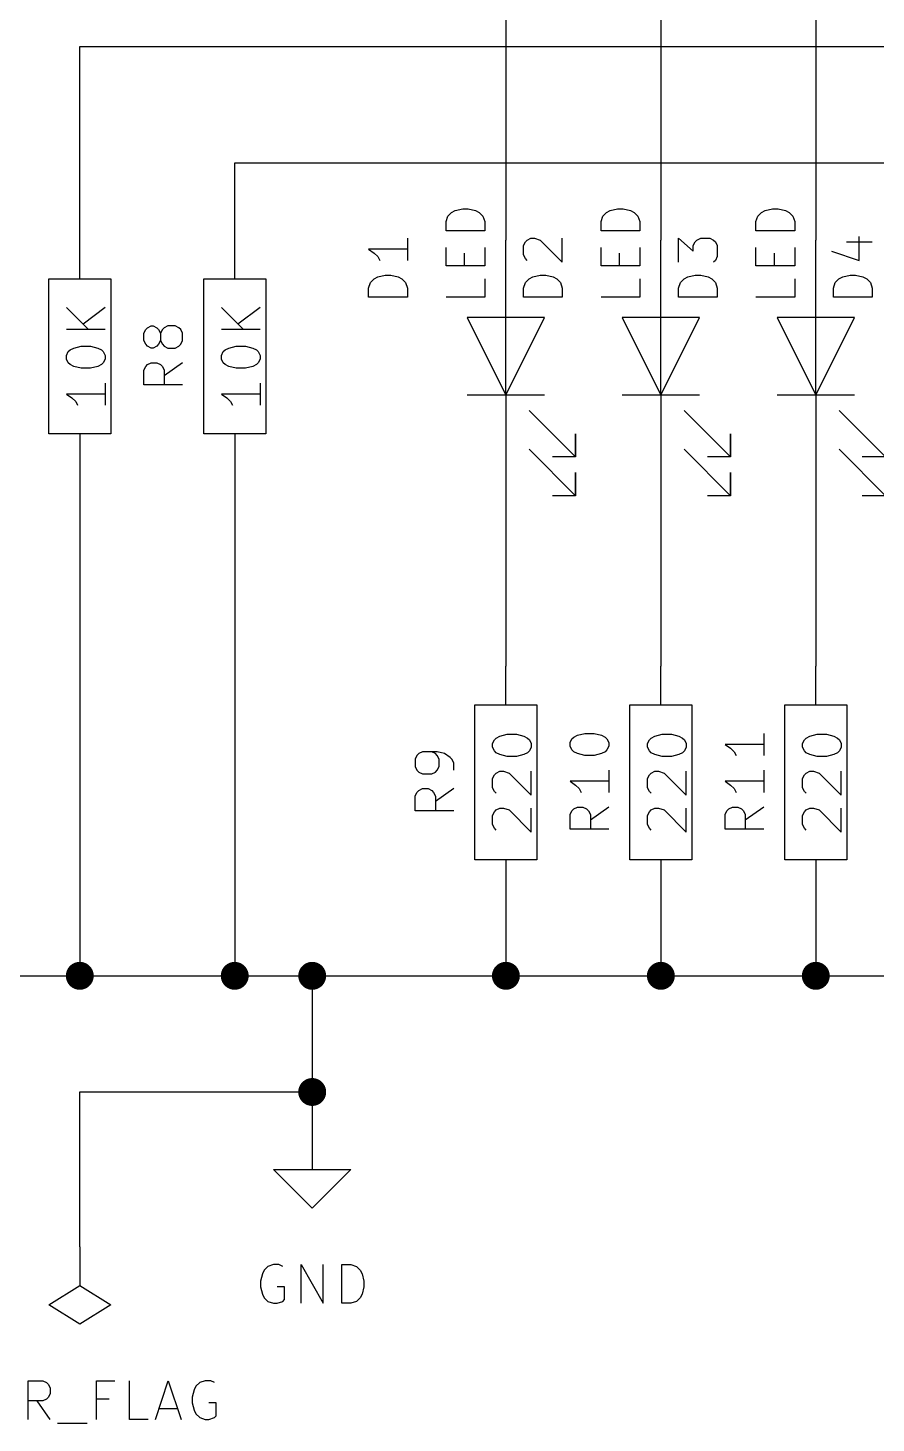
# Model space of a CAD drawing. Extents: x 0.4 to 11.3, y -16.1 to -0.4.
# Drawn here: x 3.933 to 5.028, y -12.428 to -10.626 of the extents above; entities that cross this region are included whole.
import ezdxf

# ---------------------------------------------------------------- set-up
doc = ezdxf.new("R2010")
doc.units = 0
doc.header["$MEASUREMENT"] = 0
for name, color, linetype in [('CYAN2', 4, 'CONTINUOUS'), ('GREEN3', 91, 'CONTINUOUS'), ('RED2', 1, 'CONTINUOUS')]:
    doc.layers.add(name, color=color, linetype=linetype)

msp = doc.modelspace()

# ---------------------------------------------------------------- linework, layer by layer
at = {"layer": 'CYAN2', "linetype": 'CONTINUOUS'}
for p, q in [((4.4799, -10.8642), (4.4847, -10.8618)), ((4.4799, -10.8642), (4.4847, -10.8618)), ((4.4847, -10.8618), (4.4942, -10.8594)), ((4.4847, -10.8618), (4.4942, -10.8594)), ((4.4942, -10.8594), (4.5014, -10.8594)), ((4.4942, -10.8594), (4.5014, -10.8594)), ((4.5014, -10.8594), (4.5109, -10.8618)), ((4.5014, -10.8594), (4.5109, -10.8618)), ((4.5109, -10.8618), (4.5157, -10.8642)), ((4.5109, -10.8618), (4.5157, -10.8642)), ((4.6799, -10.8642), (4.6847, -10.8618)), ((4.6799, -10.8642), (4.6847, -10.8618)), ((4.6847, -10.8618), (4.6942, -10.8594)), ((4.6847, -10.8618), (4.6942, -10.8594)), ((4.6942, -10.8594), (4.7014, -10.8594)), ((4.6942, -10.8594), (4.7014, -10.8594)), ((4.7014, -10.8594), (4.7109, -10.8618)), ((4.7014, -10.8594), (4.7109, -10.8618)), ((4.7109, -10.8618), (4.7157, -10.8642)), ((4.7109, -10.8618), (4.7157, -10.8642)), ((4.8799, -10.8642), (4.8847, -10.8618)), ((4.8799, -10.8642), (4.8847, -10.8618)), ((4.8847, -10.8618), (4.8942, -10.8594)), ((4.8847, -10.8618), (4.8942, -10.8594)), ((4.8942, -10.8594), (4.9014, -10.8594)), ((4.8942, -10.8594), (4.9014, -10.8594)), ((4.9014, -10.8594), (4.9109, -10.8618)), ((4.9014, -10.8594), (4.9109, -10.8618)), ((4.9109, -10.8618), (4.9157, -10.8642)), ((4.9109, -10.8618), (4.9157, -10.8642)), ((4.4728, -10.8761), (4.4752, -10.869)), ((4.4728, -10.8761), (4.4752, -10.869)), ((4.4728, -10.888), (4.4728, -10.8761)), ((4.4728, -10.888), (4.4728, -10.8761)), ((4.4752, -10.869), (4.4799, -10.8642)), ((4.4752, -10.869), (4.4799, -10.8642)), ((4.5157, -10.8642), (4.5204, -10.869)), ((4.5157, -10.8642), (4.5204, -10.869)), ((4.5204, -10.869), (4.5228, -10.8761)), ((4.5204, -10.869), (4.5228, -10.8761)), ((4.5228, -10.8761), (4.5228, -10.888)), ((4.5228, -10.8761), (4.5228, -10.888)), ((4.6728, -10.8761), (4.6752, -10.869)), ((4.6728, -10.8761), (4.6752, -10.869)), ((4.6728, -10.888), (4.6728, -10.8761)), ((4.6728, -10.888), (4.6728, -10.8761)), ((4.6752, -10.869), (4.6799, -10.8642)), ((4.6752, -10.869), (4.6799, -10.8642)), ((4.7157, -10.8642), (4.7204, -10.869)), ((4.7157, -10.8642), (4.7204, -10.869)), ((4.7204, -10.869), (4.7228, -10.8761)), ((4.7204, -10.869), (4.7228, -10.8761)), ((4.7228, -10.8761), (4.7228, -10.888)), ((4.7228, -10.8761), (4.7228, -10.888)), ((4.8728, -10.8761), (4.8752, -10.869)), ((4.8728, -10.8761), (4.8752, -10.869)), ((4.8728, -10.888), (4.8728, -10.8761)), ((4.8728, -10.888), (4.8728, -10.8761)), ((4.8752, -10.869), (4.8799, -10.8642)), ((4.8752, -10.869), (4.8799, -10.8642)), ((4.9157, -10.8642), (4.9204, -10.869)), ((4.9157, -10.8642), (4.9204, -10.869)), ((4.9204, -10.869), (4.9228, -10.8761)), ((4.9204, -10.869), (4.9228, -10.8761)), ((4.9228, -10.8761), (4.9228, -10.888)), ((4.9228, -10.8761), (4.9228, -10.888)), ((4.4228, -10.8975), (4.4228, -10.9261)), ((4.4228, -10.8975), (4.4228, -10.9261)), ((4.5228, -10.888), (4.4728, -10.888)), ((4.5228, -10.888), (4.4728, -10.888)), ((4.5776, -10.8999), (4.5823, -10.8975)), ((4.5776, -10.8999), (4.5823, -10.8975)), ((4.5823, -10.8975), (4.5871, -10.8975)), ((4.5823, -10.8975), (4.5871, -10.8975)), ((4.5871, -10.8975), (4.5942, -10.8999)), ((4.5871, -10.8975), (4.5942, -10.8999)), ((4.6228, -10.9285), (4.6228, -10.8975)), ((4.6228, -10.9285), (4.6228, -10.8975)), ((4.7228, -10.888), (4.6728, -10.888)), ((4.7228, -10.888), (4.6728, -10.888)), ((4.7728, -10.9285), (4.7728, -10.8975)), ((4.7728, -10.8975), (4.7919, -10.9142)), ((4.7728, -10.9285), (4.7728, -10.8975)), ((4.7728, -10.8975), (4.7919, -10.9142)), ((4.7966, -10.8999), (4.8014, -10.8975)), ((4.7966, -10.8999), (4.8014, -10.8975)), ((4.8014, -10.8975), (4.8133, -10.8975)), ((4.8014, -10.8975), (4.8133, -10.8975)), ((4.8133, -10.8975), (4.818, -10.8999)), ((4.8133, -10.8975), (4.818, -10.8999)), ((4.9228, -10.888), (4.8728, -10.888)), ((4.9228, -10.888), (4.8728, -10.888)), ((5.0061, -10.9261), (5.0061, -10.8951)), ((5.0061, -10.9261), (5.0061, -10.8951)), ((4.4228, -10.9118), (4.3728, -10.9118)), ((4.3728, -10.9118), (4.3799, -10.9166)), ((4.4228, -10.9118), (4.3728, -10.9118)), ((4.3728, -10.9118), (4.3799, -10.9166)), ((4.3799, -10.9166), (4.3847, -10.9213)), ((4.3799, -10.9166), (4.3847, -10.9213)), ((4.4728, -10.9332), (4.4728, -10.9094)), ((4.4728, -10.9332), (4.4728, -10.9094)), ((4.4966, -10.9332), (4.4966, -10.9166)), ((4.4966, -10.9332), (4.4966, -10.9166)), ((4.5228, -10.9094), (4.5228, -10.9332)), ((4.5228, -10.9094), (4.5228, -10.9332)), ((4.5728, -10.907), (4.5752, -10.9023)), ((4.5728, -10.907), (4.5752, -10.9023)), ((4.5728, -10.9189), (4.5728, -10.907)), ((4.5728, -10.9189), (4.5728, -10.907)), ((4.5752, -10.9023), (4.5776, -10.8999)), ((4.5752, -10.9023), (4.5776, -10.8999)), ((4.5942, -10.8999), (4.6228, -10.9285)), ((4.5942, -10.8999), (4.6228, -10.9285)), ((4.6728, -10.9332), (4.6728, -10.9094)), ((4.6728, -10.9332), (4.6728, -10.9094)), ((4.6966, -10.9332), (4.6966, -10.9166)), ((4.6966, -10.9332), (4.6966, -10.9166)), ((4.7228, -10.9094), (4.7228, -10.9332)), ((4.7228, -10.9094), (4.7228, -10.9332)), ((4.7919, -10.907), (4.7942, -10.9023)), ((4.7919, -10.907), (4.7942, -10.9023)), ((4.7919, -10.9142), (4.7919, -10.907)), ((4.7919, -10.9142), (4.7919, -10.907)), ((4.7942, -10.9023), (4.7966, -10.8999)), ((4.7942, -10.9023), (4.7966, -10.8999)), ((4.818, -10.8999), (4.8204, -10.9023)), ((4.818, -10.8999), (4.8204, -10.9023)), ((4.8204, -10.9023), (4.8228, -10.907)), ((4.8204, -10.9023), (4.8228, -10.907)), ((4.8228, -10.907), (4.8228, -10.9213)), ((4.8228, -10.907), (4.8228, -10.9213)), ((4.8728, -10.9332), (4.8728, -10.9094)), ((4.8728, -10.9332), (4.8728, -10.9094)), ((4.8966, -10.9332), (4.8966, -10.9166)), ((4.8966, -10.9332), (4.8966, -10.9166)), ((4.9228, -10.9094), (4.9228, -10.9332)), ((4.9228, -10.9094), (4.9228, -10.9332)), ((4.9704, -10.9142), (5.0061, -10.9261)), ((4.9704, -10.9142), (5.0061, -10.9261)), ((4.9895, -10.9023), (5.0228, -10.9023)), ((4.9895, -10.9023), (5.0228, -10.9023)), ((4.3847, -10.9213), (4.3871, -10.9261)), ((4.3847, -10.9213), (4.3871, -10.9261)), ((4.5228, -10.9332), (4.4728, -10.9332)), ((4.5228, -10.9332), (4.4728, -10.9332)), ((4.5752, -10.9237), (4.5728, -10.9189)), ((4.5752, -10.9237), (4.5728, -10.9189)), ((4.5776, -10.9261), (4.5752, -10.9237)), ((4.5776, -10.9261), (4.5752, -10.9237)), ((4.7228, -10.9332), (4.6728, -10.9332)), ((4.7228, -10.9332), (4.6728, -10.9332)), ((4.8204, -10.9261), (4.818, -10.9285)), ((4.8204, -10.9261), (4.818, -10.9285)), ((4.8228, -10.9213), (4.8204, -10.9261)), ((4.8228, -10.9213), (4.8204, -10.9261)), ((4.9228, -10.9332), (4.8728, -10.9332)), ((4.9228, -10.9332), (4.8728, -10.9332)), ((4.3752, -10.9547), (4.3799, -10.9499)), ((4.3752, -10.9547), (4.3799, -10.9499)), ((4.3799, -10.9499), (4.3847, -10.9475)), ((4.3799, -10.9499), (4.3847, -10.9475)), ((4.3847, -10.9475), (4.3942, -10.9451)), ((4.3847, -10.9475), (4.3942, -10.9451)), ((4.3942, -10.9451), (4.4014, -10.9451)), ((4.3942, -10.9451), (4.4014, -10.9451)), ((4.4014, -10.9451), (4.4109, -10.9475)), ((4.4014, -10.9451), (4.4109, -10.9475)), ((4.4109, -10.9475), (4.4157, -10.9499)), ((4.4109, -10.9475), (4.4157, -10.9499)), ((4.4157, -10.9499), (4.4204, -10.9547)), ((4.4157, -10.9499), (4.4204, -10.9547)), ((4.5228, -10.9499), (4.5228, -10.9737)), ((4.5228, -10.9499), (4.5228, -10.9737)), ((4.5752, -10.9547), (4.5799, -10.9499)), ((4.5752, -10.9547), (4.5799, -10.9499)), ((4.5799, -10.9499), (4.5847, -10.9475)), ((4.5799, -10.9499), (4.5847, -10.9475)), ((4.5847, -10.9475), (4.5942, -10.9451)), ((4.5847, -10.9475), (4.5942, -10.9451)), ((4.5942, -10.9451), (4.6014, -10.9451)), ((4.5942, -10.9451), (4.6014, -10.9451)), ((4.6014, -10.9451), (4.6109, -10.9475)), ((4.6014, -10.9451), (4.6109, -10.9475)), ((4.6109, -10.9475), (4.6157, -10.9499)), ((4.6109, -10.9475), (4.6157, -10.9499)), ((4.6157, -10.9499), (4.6204, -10.9547)), ((4.6157, -10.9499), (4.6204, -10.9547)), ((4.7228, -10.9499), (4.7228, -10.9737)), ((4.7228, -10.9499), (4.7228, -10.9737)), ((4.7752, -10.9547), (4.7799, -10.9499)), ((4.7752, -10.9547), (4.7799, -10.9499)), ((4.7799, -10.9499), (4.7847, -10.9475)), ((4.7799, -10.9499), (4.7847, -10.9475)), ((4.7847, -10.9475), (4.7942, -10.9451)), ((4.7847, -10.9475), (4.7942, -10.9451)), ((4.7942, -10.9451), (4.8014, -10.9451)), ((4.7942, -10.9451), (4.8014, -10.9451)), ((4.8014, -10.9451), (4.8109, -10.9475)), ((4.8014, -10.9451), (4.8109, -10.9475)), ((4.8109, -10.9475), (4.8157, -10.9499)), ((4.8109, -10.9475), (4.8157, -10.9499)), ((4.8157, -10.9499), (4.8204, -10.9547)), ((4.8157, -10.9499), (4.8204, -10.9547)), ((4.9228, -10.9499), (4.9228, -10.9737)), ((4.9228, -10.9499), (4.9228, -10.9737)), ((4.9752, -10.9547), (4.9799, -10.9499)), ((4.9752, -10.9547), (4.9799, -10.9499)), ((4.9799, -10.9499), (4.9847, -10.9475)), ((4.9799, -10.9499), (4.9847, -10.9475)), ((4.9847, -10.9475), (4.9942, -10.9451)), ((4.9847, -10.9475), (4.9942, -10.9451)), ((4.9942, -10.9451), (5.0014, -10.9451)), ((4.9942, -10.9451), (5.0014, -10.9451)), ((5.0014, -10.9451), (5.0109, -10.9475)), ((5.0014, -10.9451), (5.0109, -10.9475)), ((5.0109, -10.9475), (5.0157, -10.9499)), ((5.0109, -10.9475), (5.0157, -10.9499)), ((5.0157, -10.9499), (5.0204, -10.9547)), ((5.0157, -10.9499), (5.0204, -10.9547)), ((4.3728, -10.9618), (4.3752, -10.9547)), ((4.3728, -10.9618), (4.3752, -10.9547)), ((4.3728, -10.9737), (4.3728, -10.9618)), ((4.3728, -10.9737), (4.3728, -10.9618)), ((4.4204, -10.9547), (4.4228, -10.9618)), ((4.4204, -10.9547), (4.4228, -10.9618)), ((4.4228, -10.9618), (4.4228, -10.9737)), ((4.4228, -10.9618), (4.4228, -10.9737)), ((4.5728, -10.9618), (4.5752, -10.9547)), ((4.5728, -10.9618), (4.5752, -10.9547)), ((4.5728, -10.9737), (4.5728, -10.9618)), ((4.5728, -10.9737), (4.5728, -10.9618)), ((4.6204, -10.9547), (4.6228, -10.9618)), ((4.6204, -10.9547), (4.6228, -10.9618)), ((4.6228, -10.9618), (4.6228, -10.9737)), ((4.6228, -10.9618), (4.6228, -10.9737)), ((4.7728, -10.9618), (4.7752, -10.9547)), ((4.7728, -10.9618), (4.7752, -10.9547)), ((4.7728, -10.9737), (4.7728, -10.9618)), ((4.7728, -10.9737), (4.7728, -10.9618)), ((4.8204, -10.9547), (4.8228, -10.9618)), ((4.8204, -10.9547), (4.8228, -10.9618)), ((4.8228, -10.9618), (4.8228, -10.9737)), ((4.8228, -10.9618), (4.8228, -10.9737)), ((4.9728, -10.9618), (4.9752, -10.9547)), ((4.9728, -10.9618), (4.9752, -10.9547)), ((4.9728, -10.9737), (4.9728, -10.9618)), ((4.9728, -10.9737), (4.9728, -10.9618)), ((5.0204, -10.9547), (5.0228, -10.9618)), ((5.0204, -10.9547), (5.0228, -10.9618)), ((5.0228, -10.9618), (5.0228, -10.9737)), ((5.0228, -10.9618), (5.0228, -10.9737)), ((3.9828, -10.9869), (4.0114, -11.0155)), ((4.0328, -10.9869), (4.0042, -11.0083)), ((4.1828, -10.9869), (4.2114, -11.0155)), ((4.2328, -10.9869), (4.2042, -11.0083)), ((4.4228, -10.9737), (4.3728, -10.9737)), ((4.4228, -10.9737), (4.3728, -10.9737)), ((4.5228, -10.9737), (4.4728, -10.9737)), ((4.5228, -10.9737), (4.4728, -10.9737)), ((4.6228, -10.9737), (4.5728, -10.9737)), ((4.6228, -10.9737), (4.5728, -10.9737)), ((4.7228, -10.9737), (4.6728, -10.9737)), ((4.7228, -10.9737), (4.6728, -10.9737)), ((4.8228, -10.9737), (4.7728, -10.9737)), ((4.8228, -10.9737), (4.7728, -10.9737)), ((4.9228, -10.9737), (4.8728, -10.9737)), ((4.9228, -10.9737), (4.8728, -10.9737)), ((5.0228, -10.9737), (4.9728, -10.9737)), ((5.0228, -10.9737), (4.9728, -10.9737)), ((4.0328, -11.0155), (3.9828, -11.0155)), ((4.0828, -11.0202), (4.0852, -11.0155)), ((4.0828, -11.0298), (4.0828, -11.0202)), ((4.0852, -11.0155), (4.0876, -11.0131)), ((4.0876, -11.0131), (4.0923, -11.0107)), ((4.0923, -11.0107), (4.0947, -11.0107)), ((4.0947, -11.0107), (4.0995, -11.0131)), ((4.0995, -11.0131), (4.1018, -11.0155)), ((4.1018, -11.0155), (4.1042, -11.0202)), ((4.1066, -11.0155), (4.1042, -11.0202)), ((4.1042, -11.0202), (4.1042, -11.0298)), ((4.109, -11.0131), (4.1066, -11.0155)), ((4.1138, -11.0107), (4.109, -11.0131)), ((4.1233, -11.0107), (4.1138, -11.0107)), ((4.128, -11.0131), (4.1233, -11.0107)), ((4.1304, -11.0155), (4.128, -11.0131)), ((4.1328, -11.0202), (4.1304, -11.0155)), ((4.1328, -11.0298), (4.1328, -11.0202)), ((4.2328, -11.0155), (4.1828, -11.0155)), ((3.9852, -11.044), (3.9876, -11.0417)), ((3.9876, -11.0417), (3.9923, -11.0393)), ((3.9923, -11.0393), (4.0018, -11.0369)), ((4.0018, -11.0369), (4.0138, -11.0369)), ((4.0138, -11.0369), (4.0233, -11.0393)), ((4.0233, -11.0393), (4.028, -11.0417)), ((4.028, -11.0417), (4.0304, -11.044)), ((4.0852, -11.0345), (4.0828, -11.0298)), ((4.0876, -11.0369), (4.0852, -11.0345)), ((4.0923, -11.0393), (4.0876, -11.0369)), ((4.0947, -11.0393), (4.0923, -11.0393)), ((4.0995, -11.0369), (4.0947, -11.0393)), ((4.1018, -11.0345), (4.0995, -11.0369)), ((4.1042, -11.0298), (4.1018, -11.0345)), ((4.1042, -11.0298), (4.1066, -11.0345)), ((4.1066, -11.0345), (4.109, -11.0369)), ((4.109, -11.0369), (4.1138, -11.0393)), ((4.1138, -11.0393), (4.1233, -11.0393)), ((4.1233, -11.0393), (4.128, -11.0369)), ((4.128, -11.0369), (4.1304, -11.0345)), ((4.1304, -11.0345), (4.1328, -11.0298)), ((4.1852, -11.044), (4.1876, -11.0417)), ((4.1876, -11.0417), (4.1923, -11.0393)), ((4.1923, -11.0393), (4.2018, -11.0369)), ((4.2018, -11.0369), (4.2138, -11.0369)), ((4.2138, -11.0369), (4.2233, -11.0393)), ((4.2233, -11.0393), (4.228, -11.0417)), ((4.228, -11.0417), (4.2304, -11.044)), ((3.9828, -11.0488), (3.9852, -11.044)), ((3.9828, -11.0536), (3.9828, -11.0488)), ((3.9852, -11.0583), (3.9828, -11.0536)), ((3.9876, -11.0607), (3.9852, -11.0583)), ((3.9923, -11.0631), (3.9876, -11.0607)), ((4.028, -11.0607), (4.0233, -11.0631)), ((4.0304, -11.0583), (4.028, -11.0607)), ((4.0304, -11.044), (4.0328, -11.0488)), ((4.0328, -11.0536), (4.0304, -11.0583)), ((4.0328, -11.0488), (4.0328, -11.0536)), ((4.0852, -11.0631), (4.0876, -11.0607)), ((4.0876, -11.0607), (4.0923, -11.0583)), ((4.0923, -11.0583), (4.0995, -11.0583)), ((4.0995, -11.0583), (4.1042, -11.0607)), ((4.1042, -11.0607), (4.1066, -11.0631)), ((4.1328, -11.0583), (4.109, -11.075)), ((4.1828, -11.0488), (4.1852, -11.044)), ((4.1828, -11.0536), (4.1828, -11.0488)), ((4.1852, -11.0583), (4.1828, -11.0536)), ((4.1876, -11.0607), (4.1852, -11.0583)), ((4.1923, -11.0631), (4.1876, -11.0607)), ((4.228, -11.0607), (4.2233, -11.0631)), ((4.2304, -11.0583), (4.228, -11.0607)), ((4.2304, -11.044), (4.2328, -11.0488)), ((4.2328, -11.0536), (4.2304, -11.0583)), ((4.2328, -11.0488), (4.2328, -11.0536)), ((4.0018, -11.0655), (3.9923, -11.0631)), ((4.0138, -11.0655), (4.0018, -11.0655)), ((4.0233, -11.0631), (4.0138, -11.0655)), ((4.0828, -11.0679), (4.0852, -11.0631)), ((4.0828, -11.0869), (4.0828, -11.0679)), ((4.1066, -11.0631), (4.109, -11.0679)), ((4.109, -11.0679), (4.109, -11.0869)), ((4.2018, -11.0655), (4.1923, -11.0631)), ((4.2138, -11.0655), (4.2018, -11.0655)), ((4.2233, -11.0631), (4.2138, -11.0655)), ((4.0328, -11.0845), (4.0328, -11.1131)), ((4.1328, -11.0869), (4.0828, -11.0869)), ((4.2328, -11.0845), (4.2328, -11.1131)), ((4.0328, -11.0988), (3.9828, -11.0988)), ((3.9828, -11.0988), (3.9899, -11.1036)), ((3.9899, -11.1036), (3.9947, -11.1083)), ((3.9947, -11.1083), (3.9971, -11.1131)), ((4.2328, -11.0988), (4.1828, -11.0988)), ((4.1828, -11.0988), (4.1899, -11.1036)), ((4.1899, -11.1036), (4.1947, -11.1083)), ((4.1947, -11.1083), (4.1971, -11.1131)), ((4.5328, -11.55), (4.5352, -11.5452)), ((4.5352, -11.5452), (4.5376, -11.5429)), ((4.5376, -11.5429), (4.5423, -11.5405)), ((4.5423, -11.5405), (4.5518, -11.5381)), ((4.5518, -11.5381), (4.5638, -11.5381)), ((4.5638, -11.5381), (4.5733, -11.5405)), ((4.5733, -11.5405), (4.578, -11.5429)), ((4.578, -11.5429), (4.5804, -11.5452)), ((4.5804, -11.5452), (4.5828, -11.55)), ((4.6328, -11.5488), (4.6352, -11.544)), ((4.6352, -11.544), (4.6376, -11.5417)), ((4.6376, -11.5417), (4.6423, -11.5393)), ((4.6423, -11.5393), (4.6518, -11.5369)), ((4.6518, -11.5369), (4.6638, -11.5369)), ((4.6638, -11.5369), (4.6733, -11.5393)), ((4.6733, -11.5393), (4.678, -11.5417)), ((4.678, -11.5417), (4.6804, -11.544)), ((4.6804, -11.544), (4.6828, -11.5488)), ((4.7328, -11.55), (4.7352, -11.5452)), ((4.7352, -11.5452), (4.7376, -11.5429)), ((4.7376, -11.5429), (4.7423, -11.5405)), ((4.7423, -11.5405), (4.7518, -11.5381)), ((4.7518, -11.5381), (4.7638, -11.5381)), ((4.7638, -11.5381), (4.7733, -11.5405)), ((4.7733, -11.5405), (4.778, -11.5429)), ((4.778, -11.5429), (4.7804, -11.5452)), ((4.7804, -11.5452), (4.7828, -11.55)), ((4.8828, -11.5369), (4.8828, -11.5655)), ((4.9328, -11.55), (4.9352, -11.5452)), ((4.9352, -11.5452), (4.9376, -11.5429)), ((4.9376, -11.5429), (4.9423, -11.5405)), ((4.9423, -11.5405), (4.9518, -11.5381)), ((4.9518, -11.5381), (4.9638, -11.5381)), ((4.9638, -11.5381), (4.9733, -11.5405)), ((4.9733, -11.5405), (4.978, -11.5429)), ((4.978, -11.5429), (4.9804, -11.5452)), ((4.9804, -11.5452), (4.9828, -11.55)), ((4.4352, -11.5655), (4.4328, -11.5702)), ((4.4376, -11.5631), (4.4352, -11.5655)), ((4.4423, -11.5607), (4.4376, -11.5631)), ((4.4614, -11.5607), (4.4423, -11.5607)), ((4.459, -11.5631), (4.4542, -11.5607)), ((4.4614, -11.5655), (4.459, -11.5631)), ((4.4709, -11.5631), (4.4614, -11.5607)), ((4.4638, -11.5702), (4.4614, -11.5655)), ((4.478, -11.5679), (4.4709, -11.5631)), ((4.5328, -11.5548), (4.5328, -11.55)), ((4.5352, -11.5595), (4.5328, -11.5548)), ((4.5376, -11.5619), (4.5352, -11.5595)), ((4.5423, -11.5643), (4.5376, -11.5619)), ((4.5518, -11.5667), (4.5423, -11.5643)), ((4.5733, -11.5643), (4.5638, -11.5667)), ((4.578, -11.5619), (4.5733, -11.5643)), ((4.5804, -11.5595), (4.578, -11.5619)), ((4.5828, -11.5548), (4.5804, -11.5595)), ((4.5828, -11.55), (4.5828, -11.5548)), ((4.6328, -11.5536), (4.6328, -11.5488)), ((4.6352, -11.5583), (4.6328, -11.5536)), ((4.6376, -11.5607), (4.6352, -11.5583)), ((4.6423, -11.5631), (4.6376, -11.5607)), ((4.6518, -11.5655), (4.6423, -11.5631)), ((4.6638, -11.5655), (4.6518, -11.5655)), ((4.6733, -11.5631), (4.6638, -11.5655)), ((4.678, -11.5607), (4.6733, -11.5631)), ((4.6804, -11.5583), (4.678, -11.5607)), ((4.6828, -11.5536), (4.6804, -11.5583)), ((4.6828, -11.5488), (4.6828, -11.5536)), ((4.7328, -11.5548), (4.7328, -11.55)), ((4.7352, -11.5595), (4.7328, -11.5548)), ((4.7376, -11.5619), (4.7352, -11.5595)), ((4.7423, -11.5643), (4.7376, -11.5619)), ((4.7518, -11.5667), (4.7423, -11.5643)), ((4.7733, -11.5643), (4.7638, -11.5667)), ((4.778, -11.5619), (4.7733, -11.5643)), ((4.7804, -11.5595), (4.778, -11.5619)), ((4.7828, -11.5548), (4.7804, -11.5595)), ((4.7828, -11.55), (4.7828, -11.5548)), ((4.8828, -11.5512), (4.8328, -11.5512)), ((4.8328, -11.5512), (4.8399, -11.5559)), ((4.8399, -11.5559), (4.8447, -11.5607)), ((4.8447, -11.5607), (4.8471, -11.5655)), ((4.9328, -11.5548), (4.9328, -11.55)), ((4.9352, -11.5595), (4.9328, -11.5548)), ((4.9376, -11.5619), (4.9352, -11.5595)), ((4.9423, -11.5643), (4.9376, -11.5619)), ((4.9518, -11.5667), (4.9423, -11.5643)), ((4.9733, -11.5643), (4.9638, -11.5667)), ((4.978, -11.5619), (4.9733, -11.5643)), ((4.9804, -11.5595), (4.978, -11.5619)), ((4.9828, -11.5548), (4.9804, -11.5595)), ((4.9828, -11.55), (4.9828, -11.5548)), ((4.4328, -11.5702), (4.4328, -11.5798)), ((4.4328, -11.5798), (4.4352, -11.5845)), ((4.4614, -11.5845), (4.4638, -11.5798)), ((4.4638, -11.5798), (4.4638, -11.5702)), ((4.4804, -11.5702), (4.478, -11.5679)), ((4.4828, -11.575), (4.4804, -11.5702)), ((4.4828, -11.5845), (4.4828, -11.575)), ((4.5638, -11.5667), (4.5518, -11.5667)), ((4.7638, -11.5667), (4.7518, -11.5667)), ((4.9638, -11.5667), (4.9518, -11.5667)), ((4.4352, -11.5845), (4.4376, -11.5869)), ((4.4376, -11.5869), (4.4423, -11.5893)), ((4.4423, -11.5893), (4.4542, -11.5893)), ((4.4542, -11.5893), (4.459, -11.5869)), ((4.459, -11.5869), (4.4614, -11.5845)), ((4.5328, -11.5952), (4.5352, -11.5905)), ((4.5328, -11.6071), (4.5328, -11.5952)), ((4.5352, -11.5905), (4.5376, -11.5881)), ((4.5376, -11.5881), (4.5423, -11.5857)), ((4.5423, -11.5857), (4.5471, -11.5857)), ((4.5471, -11.5857), (4.5542, -11.5881)), ((4.5542, -11.5881), (4.5828, -11.6167)), ((4.5828, -11.6167), (4.5828, -11.5857)), ((4.6828, -11.5988), (4.6328, -11.5988)), ((4.6328, -11.5988), (4.6399, -11.6036)), ((4.6828, -11.5845), (4.6828, -11.6131)), ((4.7328, -11.5952), (4.7352, -11.5905)), ((4.7328, -11.6071), (4.7328, -11.5952)), ((4.7352, -11.5905), (4.7376, -11.5881)), ((4.7376, -11.5881), (4.7423, -11.5857)), ((4.7423, -11.5857), (4.7471, -11.5857)), ((4.7471, -11.5857), (4.7542, -11.5881)), ((4.7542, -11.5881), (4.7828, -11.6167)), ((4.7828, -11.6167), (4.7828, -11.5857)), ((4.8828, -11.5988), (4.8328, -11.5988)), ((4.8328, -11.5988), (4.8399, -11.6036)), ((4.8828, -11.5845), (4.8828, -11.6131)), ((4.9328, -11.5952), (4.9352, -11.5905)), ((4.9328, -11.6071), (4.9328, -11.5952)), ((4.9352, -11.5905), (4.9376, -11.5881)), ((4.9376, -11.5881), (4.9423, -11.5857)), ((4.9423, -11.5857), (4.9471, -11.5857)), ((4.9471, -11.5857), (4.9542, -11.5881)), ((4.9542, -11.5881), (4.9828, -11.6167)), ((4.9828, -11.6167), (4.9828, -11.5857)), ((4.4328, -11.6179), (4.4352, -11.6131)), ((4.4328, -11.6369), (4.4328, -11.6179)), ((4.4352, -11.6131), (4.4376, -11.6107)), ((4.4376, -11.6107), (4.4423, -11.6083)), ((4.4423, -11.6083), (4.4495, -11.6083)), ((4.4495, -11.6083), (4.4542, -11.6107)), ((4.4542, -11.6107), (4.4566, -11.6131)), ((4.4566, -11.6131), (4.459, -11.6179)), ((4.4828, -11.6083), (4.459, -11.625)), ((4.459, -11.6179), (4.459, -11.6369)), ((4.5352, -11.6119), (4.5328, -11.6071)), ((4.5376, -11.6143), (4.5352, -11.6119)), ((4.6399, -11.6036), (4.6447, -11.6083)), ((4.6447, -11.6083), (4.6471, -11.6131)), ((4.7352, -11.6119), (4.7328, -11.6071)), ((4.7376, -11.6143), (4.7352, -11.6119)), ((4.8399, -11.6036), (4.8447, -11.6083)), ((4.8447, -11.6083), (4.8471, -11.6131)), ((4.9352, -11.6119), (4.9328, -11.6071)), ((4.9376, -11.6143), (4.9352, -11.6119)), ((4.4828, -11.6369), (4.4328, -11.6369)), ((4.5328, -11.6429), (4.5352, -11.6381)), ((4.5352, -11.6381), (4.5376, -11.6357)), ((4.5376, -11.6357), (4.5423, -11.6333)), ((4.5423, -11.6333), (4.5471, -11.6333)), ((4.5471, -11.6333), (4.5542, -11.6357)), ((4.5542, -11.6357), (4.5828, -11.6643)), ((4.5828, -11.6643), (4.5828, -11.6333)), ((4.6328, -11.6417), (4.6352, -11.6369)), ((4.6352, -11.6369), (4.6376, -11.6345)), ((4.6376, -11.6345), (4.6423, -11.6321)), ((4.6423, -11.6321), (4.6495, -11.6321)), ((4.6495, -11.6321), (4.6542, -11.6345)), ((4.6542, -11.6345), (4.6566, -11.6369)), ((4.6566, -11.6369), (4.659, -11.6417)), ((4.6828, -11.6321), (4.659, -11.6488)), ((4.7328, -11.6429), (4.7352, -11.6381)), ((4.7352, -11.6381), (4.7376, -11.6357)), ((4.7376, -11.6357), (4.7423, -11.6333)), ((4.7423, -11.6333), (4.7471, -11.6333)), ((4.7471, -11.6333), (4.7542, -11.6357)), ((4.7542, -11.6357), (4.7828, -11.6643)), ((4.7828, -11.6643), (4.7828, -11.6333)), ((4.8328, -11.6417), (4.8352, -11.6369)), ((4.8352, -11.6369), (4.8376, -11.6345)), ((4.8376, -11.6345), (4.8423, -11.6321)), ((4.8423, -11.6321), (4.8495, -11.6321)), ((4.8495, -11.6321), (4.8542, -11.6345)), ((4.8542, -11.6345), (4.8566, -11.6369)), ((4.8566, -11.6369), (4.859, -11.6417)), ((4.8828, -11.6321), (4.859, -11.6488)), ((4.9328, -11.6429), (4.9352, -11.6381)), ((4.9352, -11.6381), (4.9376, -11.6357)), ((4.9376, -11.6357), (4.9423, -11.6333)), ((4.9423, -11.6333), (4.9471, -11.6333)), ((4.9471, -11.6333), (4.9542, -11.6357)), ((4.9542, -11.6357), (4.9828, -11.6643)), ((4.9828, -11.6643), (4.9828, -11.6333)), ((4.5328, -11.6548), (4.5328, -11.6429)), ((4.5352, -11.6595), (4.5328, -11.6548)), ((4.6328, -11.6607), (4.6328, -11.6417)), ((4.659, -11.6417), (4.659, -11.6607)), ((4.7328, -11.6548), (4.7328, -11.6429)), ((4.7352, -11.6595), (4.7328, -11.6548)), ((4.8328, -11.6607), (4.8328, -11.6417)), ((4.859, -11.6417), (4.859, -11.6607)), ((4.9328, -11.6548), (4.9328, -11.6429)), ((4.9352, -11.6595), (4.9328, -11.6548)), ((4.5376, -11.6619), (4.5352, -11.6595)), ((4.6828, -11.6607), (4.6328, -11.6607)), ((4.7376, -11.6619), (4.7352, -11.6595)), ((4.8828, -11.6607), (4.8328, -11.6607)), ((4.9376, -11.6619), (4.9352, -11.6595)), ((4.2381, -12.2299), (4.2357, -12.2347)), ((4.2429, -12.2252), (4.2381, -12.2299)), ((4.25, -12.2228), (4.2429, -12.2252)), ((4.2571, -12.2228), (4.25, -12.2228)), ((4.2619, -12.2252), (4.2571, -12.2228)), ((4.2857, -12.2728), (4.2857, -12.2228)), ((4.2857, -12.2228), (4.3143, -12.2728)), ((4.3143, -12.2728), (4.3143, -12.2228)), ((4.3381, -12.2728), (4.3381, -12.2228)), ((4.3381, -12.2228), (4.35, -12.2228)), ((4.35, -12.2228), (4.3571, -12.2252)), ((4.3571, -12.2252), (4.3619, -12.2299)), ((4.3619, -12.2299), (4.3643, -12.2347)), ((4.2357, -12.2347), (4.2333, -12.2442)), ((4.2333, -12.2442), (4.2333, -12.2514)), ((4.3643, -12.2347), (4.3667, -12.2442)), ((4.3667, -12.2442), (4.3667, -12.2514)), ((4.2333, -12.2514), (4.2357, -12.2609)), ((4.2357, -12.2609), (4.2381, -12.2657)), ((4.2381, -12.2657), (4.2429, -12.2704)), ((4.2643, -12.2514), (4.2548, -12.2514)), ((4.2619, -12.2704), (4.2643, -12.268)), ((4.2643, -12.268), (4.2643, -12.2514)), ((4.3619, -12.2657), (4.3571, -12.2704)), ((4.3643, -12.2609), (4.3619, -12.2657)), ((4.3667, -12.2514), (4.3643, -12.2609)), ((4.2429, -12.2704), (4.25, -12.2728)), ((4.25, -12.2728), (4.2548, -12.2728)), ((4.2548, -12.2728), (4.2619, -12.2704)), ((4.35, -12.2728), (4.3381, -12.2728)), ((4.3571, -12.2704), (4.35, -12.2728)), ((3.9333, -12.4228), (3.9333, -12.3728)), ((3.9333, -12.3728), (3.9524, -12.3728)), ((3.9524, -12.3728), (3.9571, -12.3752)), ((3.9571, -12.3752), (3.9595, -12.3776)), ((4.0214, -12.4228), (4.0214, -12.3728)), ((4.0214, -12.3728), (4.0452, -12.3728)), ((4.0643, -12.4228), (4.0643, -12.3728)), ((4.0976, -12.4228), (4.1143, -12.3728)), ((4.1143, -12.3728), (4.1309, -12.4228)), ((4.1548, -12.3752), (4.15, -12.3799)), ((4.1619, -12.3728), (4.1548, -12.3752)), ((4.169, -12.3728), (4.1619, -12.3728)), ((4.1738, -12.3752), (4.169, -12.3728)), ((3.9595, -12.3942), (3.9571, -12.3966)), ((3.9595, -12.3776), (3.9619, -12.3823)), ((3.9619, -12.3895), (3.9595, -12.3942)), ((3.9619, -12.3823), (3.9619, -12.3895)), ((4.1476, -12.3847), (4.1452, -12.3942)), ((4.1452, -12.3942), (4.1452, -12.4014)), ((4.15, -12.3799), (4.1476, -12.3847)), ((3.9524, -12.399), (3.9333, -12.399)), ((3.9619, -12.4228), (3.9452, -12.399)), ((3.9571, -12.3966), (3.9524, -12.399)), ((4.0381, -12.3966), (4.0214, -12.3966)), ((4.1024, -12.4085), (4.1262, -12.4085)), ((4.1452, -12.4014), (4.1476, -12.4109)), ((4.1476, -12.4109), (4.15, -12.4157)), ((4.1762, -12.4014), (4.1667, -12.4014)), ((4.1762, -12.418), (4.1762, -12.4014)), ((3.9714, -12.4276), (4.0095, -12.4276)), ((4.0881, -12.4228), (4.0643, -12.4228)), ((4.15, -12.4157), (4.1548, -12.4204)), ((4.1548, -12.4204), (4.1619, -12.4228)), ((4.1619, -12.4228), (4.1667, -12.4228)), ((4.1667, -12.4228), (4.1738, -12.4204)), ((4.1738, -12.4204), (4.1762, -12.418))]:
    msp.add_line(p, q, dxfattribs=at)
at = {"layer": 'GREEN3', "linetype": 'CONTINUOUS'}
for p, q in [((4.55, -9.8), (4.55, -10.9)), ((4.75, -9.95), (4.75, -10.9)), ((4.95, -10.1), (4.95, -10.9)), ((4, -10.9), (4, -10.65)), ((4, -10.65), (5.75, -10.65)), ((4.2, -10.8), (5.95, -10.8)), ((4.2, -10.9), (4.2, -10.8)), ((4, -11.2), (4, -11.85)), ((4.2, -11.2), (4.2, -11.85)), ((4.55, -11.2), (4.55, -11.45)), ((4.75, -11.2), (4.75, -11.45)), ((4.95, -11.2), (4.95, -11.45)), ((4.55, -11.75), (4.55, -11.85)), ((4.75, -11.75), (4.75, -11.85)), ((4.95, -11.75), (4.95, -11.85)), ((3.8, -11.85), (4, -11.85)), ((4, -11.85), (4.2, -11.85)), ((4.2, -11.85), (4.3, -11.85)), ((4.3, -11.85), (4.55, -11.85)), ((4.3, -11.85), (4.3, -12)), ((4.55, -11.85), (4.75, -11.85)), ((4.75, -11.85), (4.95, -11.85)), ((4.95, -11.85), (5.15, -11.85)), ((4, -12), (4.3, -12)), ((4, -12.2), (4, -12)), ((4.3, -12), (4.3, -12.05))]:
    msp.add_line(p, q, dxfattribs=at)
at = {"layer": 'GREEN3', "const_width": 0.018}
for points in [[(3.991, -11.85, 1), (4.009, -11.85, 1)], [(4.191, -11.85, 1), (4.209, -11.85, 1)], [(4.291, -11.85, 1), (4.309, -11.85, 1)], [(4.541, -11.85, 1), (4.559, -11.85, 1)], [(4.741, -11.85, 1), (4.759, -11.85, 1)], [(4.941, -11.85, 1), (4.959, -11.85, 1)], [(4.291, -12, 1), (4.309, -12, 1)]]:
    msp.add_lwpolyline(points, format="xyb", close=True, dxfattribs=at)
at = {"layer": 'RED2', "linetype": 'CONTINUOUS'}
for p, q in [((4, -10.95), (4, -10.9)), ((4.2, -10.95), (4.2, -10.9)), ((4.55, -11), (4.55, -10.9)), ((4.55, -11), (4.55, -10.9)), ((4.75, -11), (4.75, -10.9)), ((4.75, -11), (4.75, -10.9)), ((4.95, -11), (4.95, -10.9)), ((4.95, -11), (4.95, -10.9)), ((3.96, -11.15), (3.96, -10.95)), ((3.96, -10.95), (4.04, -10.95)), ((4.04, -10.95), (4.04, -11.15)), ((4.16, -11.15), (4.16, -10.95)), ((4.16, -10.95), (4.24, -10.95)), ((4.24, -10.95), (4.24, -11.15)), ((4.6, -11), (4.5, -11)), ((4.5, -11), (4.55, -11.1)), ((4.55, -11.1), (4.55, -11)), ((4.55, -11.1), (4.6, -11)), ((4.8, -11), (4.7, -11)), ((4.7, -11), (4.75, -11.1)), ((4.75, -11.1), (4.75, -11)), ((4.75, -11.1), (4.8, -11)), ((5, -11), (4.9, -11)), ((4.9, -11), (4.95, -11.1)), ((4.95, -11.1), (4.95, -11)), ((4.95, -11.1), (5, -11)), ((4.6, -11.1), (4.5, -11.1)), ((4.55, -11.1), (4.55, -11.2)), ((4.55, -11.1), (4.55, -11.2)), ((4.8, -11.1), (4.7, -11.1)), ((4.75, -11.1), (4.75, -11.2)), ((4.75, -11.1), (4.75, -11.2)), ((5, -11.1), (4.9, -11.1)), ((4.95, -11.1), (4.95, -11.2)), ((4.95, -11.1), (4.95, -11.2)), ((4.58, -11.12), (4.64, -11.18)), ((4.78, -11.12), (4.84, -11.18)), ((4.98, -11.12), (5.04, -11.18)), ((4.04, -11.15), (3.96, -11.15)), ((4, -11.15), (4, -11.2)), ((4.24, -11.15), (4.16, -11.15)), ((4.2, -11.15), (4.2, -11.2)), ((4.64, -11.18), (4.64, -11.15)), ((4.64, -11.15), (4.64, -11.18)), ((4.84, -11.18), (4.84, -11.15)), ((4.84, -11.15), (4.84, -11.18)), ((4.58, -11.17), (4.64, -11.23)), ((4.78, -11.17), (4.84, -11.23)), ((4.98, -11.17), (5.04, -11.23)), ((4.64, -11.18), (4.61, -11.18)), ((4.84, -11.18), (4.81, -11.18)), ((5.04, -11.18), (5.01, -11.18)), ((4.64, -11.23), (4.64, -11.2)), ((4.64, -11.2), (4.64, -11.23)), ((4.84, -11.23), (4.84, -11.2)), ((4.84, -11.2), (4.84, -11.23)), ((4.64, -11.23), (4.61, -11.23)), ((4.84, -11.23), (4.81, -11.23)), ((5.04, -11.23), (5.01, -11.23)), ((4.55, -11.5), (4.55, -11.45)), ((4.75, -11.5), (4.75, -11.45)), ((4.95, -11.5), (4.95, -11.45)), ((4.51, -11.7), (4.51, -11.5)), ((4.51, -11.5), (4.59, -11.5)), ((4.59, -11.5), (4.59, -11.7)), ((4.71, -11.7), (4.71, -11.5)), ((4.71, -11.5), (4.79, -11.5)), ((4.79, -11.5), (4.79, -11.7)), ((4.91, -11.7), (4.91, -11.5)), ((4.91, -11.5), (4.99, -11.5)), ((4.99, -11.5), (4.99, -11.7)), ((4.59, -11.7), (4.51, -11.7)), ((4.55, -11.7), (4.55, -11.75)), ((4.79, -11.7), (4.71, -11.7)), ((4.75, -11.7), (4.75, -11.75)), ((4.99, -11.7), (4.91, -11.7)), ((4.95, -11.7), (4.95, -11.75)), ((4.3, -12.05), (4.3, -12.1)), ((4.3, -12.15), (4.25, -12.1)), ((4.25, -12.1), (4.3, -12.1)), ((4.3, -12.1), (4.35, -12.1)), ((4.35, -12.1), (4.3, -12.15)), ((4, -12.2), (4, -12.25)), ((3.96, -12.275), (4, -12.25)), ((4, -12.25), (4.04, -12.275)), ((4, -12.3), (3.96, -12.275)), ((4.04, -12.275), (4, -12.3))]:
    msp.add_line(p, q, dxfattribs=at)

doc.saveas('drawing.dxf')
